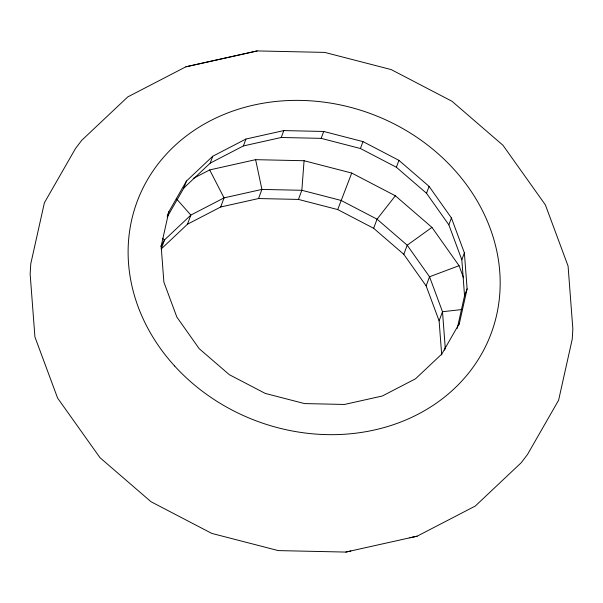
<?xml version="1.0" encoding="UTF-8"?>
<svg xmlns="http://www.w3.org/2000/svg" width="603" height="603" viewBox="0 0 603 603"><rect width="100%" height="100%" fill="white"/><g stroke="black" fill="none" stroke-linecap="round" stroke-linejoin="round"><path stroke-width="0.9" d="M193.224 178.458L209.678 169.925L255.619 159.667L304.07 160.73L301.847 190.292L298.447 199.42L258.529 198.545L220.675 206.995L187.473 224.21L161.174 249.001L164.566 239.873L190.865 215.083L224.067 197.874L261.921 189.417L301.847 190.292L341.11 200.445L377.048 219.175L407.206 245.21L429.532 276.769L442.504 311.713L445.233 347.652L444.833 349.469M168.855 211.728L161.159 246.22L163.888 282.159L176.86 317.103L199.186 348.67L229.344 374.704L265.282 393.427L304.553 403.58L344.471 404.455L382.325 396.005L415.527 378.79L441.826 353.999L459.418 323.314L467.114 288.822L464.385 252.883L451.413 217.939L429.087 186.38L398.93 160.345L362.991 141.615L323.721 131.462L283.802 130.587L245.949 139.037L212.746 156.252L186.448 181.043L168.855 211.728L167.25 216.04M457.262 328.394L464.551 295.719L467.114 288.822M167.212 217.012L183.885 187.94L186.448 181.043M187.473 224.21L190.865 215.083L176.739 199.133M183.885 187.94L210.176 163.149L212.746 156.252M220.675 206.995L224.067 197.874L209.678 169.925M210.176 163.149L243.386 145.934L245.949 139.037M258.529 198.545L261.921 189.417L255.619 159.667M243.386 145.934L281.239 137.484L283.802 130.587M281.239 137.484L321.158 138.358L323.721 131.462M441.705 354.941L439.112 320.841L426.14 285.897L403.814 254.33L373.656 228.296L337.718 209.573L351.73 173.053L395.349 195.787L431.952 227.384L459.049 265.689L463.549 277.81M464.551 295.719L461.823 259.78L448.851 224.836L426.525 193.269L396.367 167.235L360.428 148.511L362.991 141.615M373.656 228.296L377.048 219.175L395.349 195.787M396.367 167.235L398.93 160.345M403.814 254.33L407.206 245.21L431.952 227.384M426.525 193.269L429.087 186.38M426.14 285.897L429.532 276.769L459.049 265.689M448.851 224.836L451.413 217.939M439.112 320.841L442.504 311.713L461.875 309.55M461.823 259.78L464.385 252.883M444.313 350.147L445.233 347.652M458.777 325.04L459.418 323.314M160.865 246.333L164.566 239.873L162.305 238.298M345.79 552.077L417.148 536.18L475.254 506.068L521.263 462.682L527.467 454.541L558.604 400.234L572.224 339.195L572.85 328.914L568.071 266.021L545.376 204.884L503.008 145.315L451.986 101.266L391.181 69.579L324.746 52.408L257.21 50.923L185.852 66.82L127.746 96.932L81.737 140.318L75.533 148.459L44.396 202.766L30.776 263.805L30.15 274.086L34.929 336.979L57.624 398.116L99.992 457.685L151.014 501.734L211.819 533.421L278.254 550.592L345.79 552.077L350.908 550.976M257.21 50.923L185.852 66.82M409.836 537.77L417.148 536.18M321.158 138.358L360.428 148.511M304.07 160.73L351.73 173.053M298.447 199.42L337.718 209.573M174.621 366.006A188.89 163.918 20.4 0 0 490.473 335.238A188.89 163.918 20.4 0 0 277.32 101.319A188.89 163.918 20.4 0 0 174.621 366.006"/></g></svg>
